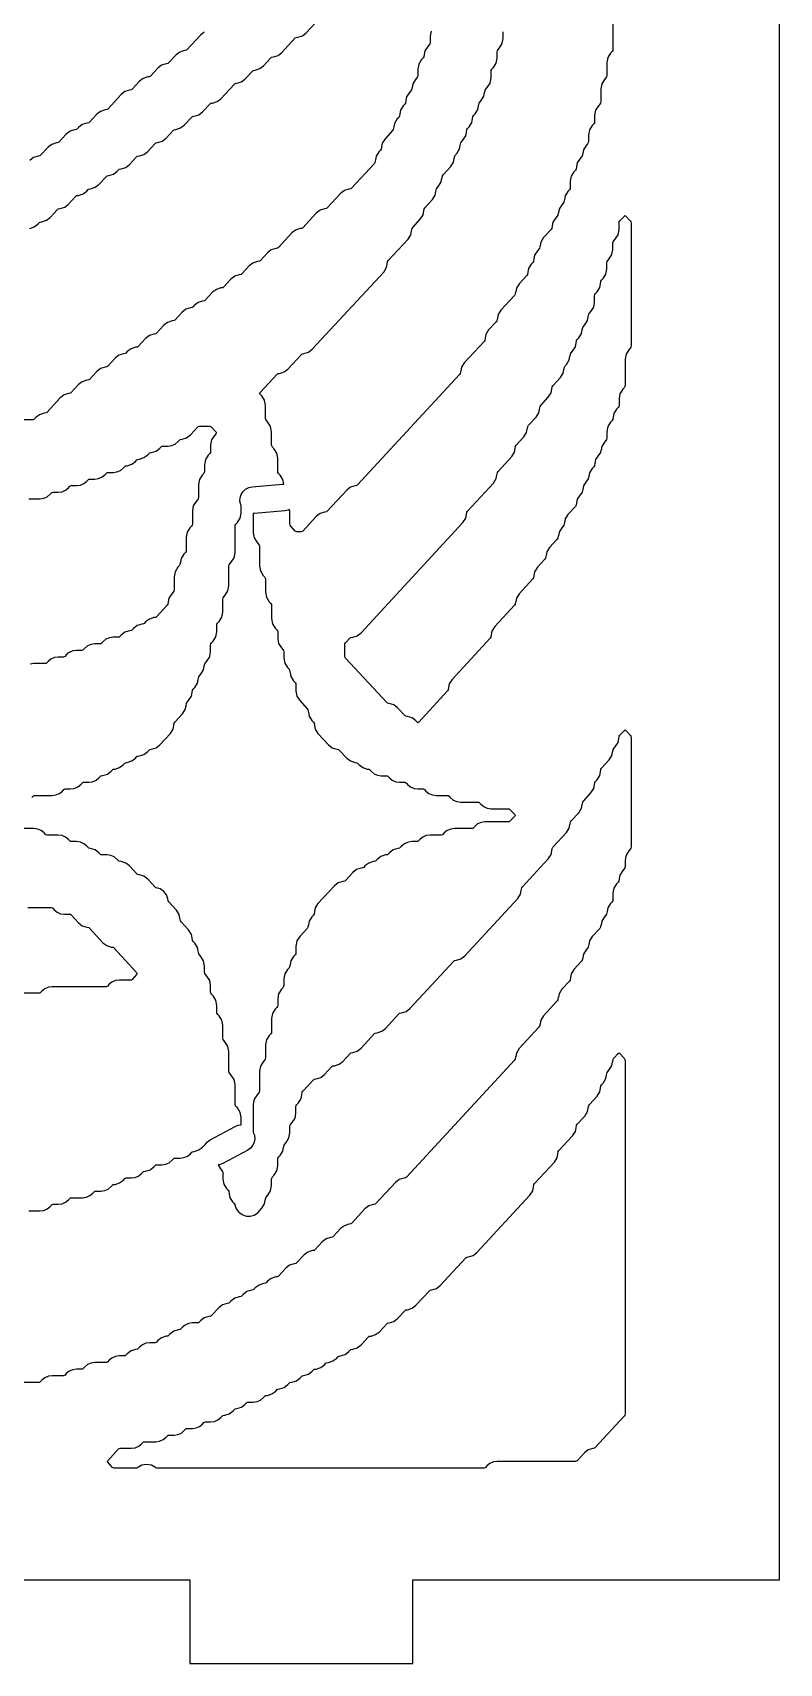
# Model space of a CAD drawing. Header units: millimetres. Extents: x 10 to 410, y 18 to 283.
# Drawn here: x 46.5 to 73.3, y 157 to 215.4 of the extents above; entities that cross this region are included whole.
import ezdxf

# ---------------------------------------------------------------- set-up
doc = ezdxf.new("R2010")
doc.units = ezdxf.units.MM
doc.layers.add('CUT', color=1, linetype='Continuous')

msp = doc.modelspace()

# ---------------------------------------------------------------- linework, layer by layer
at = {"layer": 'CUT'}
for points in [[(31.134, 280), (31.134, 283), (23.134, 283), (23.134, 280), (10, 280), (10, 160), (23.134, 160), (23.134, 157), (31.134, 157), (31.134, 160), (52.134, 160), (52.134, 157), (60.134, 157), (60.134, 160), (73.2679, 160), (73.2679, 280), (60.134, 280), (60.134, 283), (52.134, 283), (52.134, 280)], [(63.1169, 199.4565), (63.1415, 199.5868), (63.1427, 199.5866), (63.1596, 199.6761), (63.1831, 199.7137), (63.6738, 200.2445), (63.7723, 200.4017), (63.7969, 200.532), (63.798, 200.5317), (63.8149, 200.6213), (63.8384, 200.6588), (64.1107, 200.9533), (64.2092, 201.1105), (64.2338, 201.2408), (64.2349, 201.2406), (64.2518, 201.3301), (64.2753, 201.3677), (64.5476, 201.6622), (64.6461, 201.8194), (64.6707, 201.9497), (64.6718, 201.9495), (64.6887, 202.039), (64.7122, 202.0765), (64.9845, 202.3711), (65.083, 202.5282), (65.1076, 202.6585), (65.1087, 202.6583), (65.1256, 202.7478), (65.1491, 202.7854), (65.4214, 203.0799), (65.5199, 203.2371), (65.5445, 203.3674), (65.5456, 203.3672), (65.5625, 203.4567), (65.586, 203.4943), (65.6399, 203.5525), (65.7383, 203.7097), (65.7629, 203.84), (65.7641, 203.8398), (65.781, 203.9293), (65.8045, 203.9668), (65.8583, 204.0251), (65.9568, 204.1822), (65.9814, 204.3125), (65.9825, 204.3123), (65.9994, 204.4018), (66.0229, 204.4394), (66.0768, 204.4976), (66.1752, 204.6548), (66.1998, 204.7851), (66.201, 204.7849), (66.2179, 204.8744), (66.2414, 204.912), (66.2952, 204.9702), (66.3937, 205.1274), (66.4183, 205.2577), (66.4194, 205.2575), (66.4363, 205.347), (66.4598, 205.3846), (66.5137, 205.4428), (66.6121, 205.6), (66.6465, 205.7822), (66.6465, 206.0123), (66.6548, 206.0559), (66.6783, 206.0934), (66.7321, 206.1516), (66.8306, 206.3088), (66.8552, 206.4391), (66.8563, 206.4389), (66.8732, 206.5284), (66.8967, 206.566), (66.9506, 206.6242), (67.049, 206.7814), (67.0834, 206.9636), (67.0834, 207.1937), (67.0917, 207.2373), (67.1152, 207.2749), (67.169, 207.3331), (67.2675, 207.4903), (67.3019, 207.6725), (67.3019, 207.9026), (67.3101, 207.9461), (67.3336, 207.9837), (67.3875, 208.0419), (67.4859, 208.1991), (67.5203, 208.3814), (67.5203, 208.6115), (67.5286, 208.655), (67.5521, 208.6926), (67.7107, 208.8642), (67.7388, 208.8859), (67.7668, 208.8642), (67.9255, 208.6926), (67.949, 208.655), (67.9572, 208.6115), (67.9572, 204.2155), (67.949, 204.172), (67.9255, 204.1344), (67.8717, 204.0762), (67.7732, 203.919), (67.7388, 203.7368), (67.7388, 202.7978), (67.7306, 202.7543), (67.707, 202.7167), (67.6532, 202.6585), (67.5547, 202.5013), (67.5203, 202.3191), (67.5203, 202.089), (67.5121, 202.0454), (67.4886, 202.0078), (67.4348, 201.9496), (67.3363, 201.7924), (67.3117, 201.6621), (67.3106, 201.6624), (67.2937, 201.5728), (67.2701, 201.5353), (67.2163, 201.477), (67.1178, 201.3199), (67.0834, 201.1376), (67.0834, 200.9075), (67.0752, 200.864), (67.0517, 200.8264), (66.9979, 200.7682), (66.8994, 200.611), (66.8748, 200.4807), (66.8737, 200.4809), (66.8568, 200.3914), (66.8332, 200.3538), (66.7794, 200.2956), (66.6809, 200.1384), (66.6563, 200.0081), (66.6552, 200.0083), (66.6383, 199.9188), (66.6148, 199.8813), (66.561, 199.823), (66.4625, 199.6659), (66.4379, 199.5356), (66.4368, 199.5358), (66.4199, 199.4463), (66.3963, 199.4087), (66.3425, 199.3505), (66.244, 199.1933), (66.2194, 199.063), (66.2183, 199.0632), (66.2014, 198.9737), (66.1779, 198.9361), (66.1241, 198.8779), (66.0256, 198.7207), (66.001, 198.5904), (65.9999, 198.5906), (65.983, 198.5011), (65.9594, 198.4635), (65.6872, 198.169), (65.5887, 198.0119), (65.5641, 197.8816), (65.563, 197.8818), (65.5461, 197.7922), (65.5225, 197.7547), (65.4687, 197.6965), (65.3702, 197.5393), (65.3456, 197.409), (65.3445, 197.4092), (65.3276, 197.3197), (65.3041, 197.2821), (65.0318, 196.9876), (64.9333, 196.8304), (64.9087, 196.7001), (64.9076, 196.7003), (64.8907, 196.6108), (64.8672, 196.5733), (64.5949, 196.2787), (64.4964, 196.1216), (64.4718, 195.9913), (64.4707, 195.9915), (64.4538, 195.902), (64.4303, 195.8644), (63.9396, 195.3336), (63.8411, 195.1764), (63.8165, 195.0461), (63.8154, 195.0463), (63.7985, 194.9568), (63.7749, 194.9192), (63.0657, 194.1521), (62.9673, 193.995), (62.9427, 193.8647), (62.9416, 193.8649), (62.9247, 193.7754), (62.9011, 193.7378), (61.5366, 192.2619), (61.4381, 192.1047), (61.4135, 191.9744), (61.4124, 191.9746), (61.3955, 191.8851), (61.372, 191.8475), (60.3395, 190.7308), (60.3115, 190.709), (60.2834, 190.7308), (60.2415, 190.7762), (60.1057, 190.88), (59.9428, 190.932), (59.8765, 190.9412), (59.8512, 190.962), (59.5861, 191.2487), (59.4503, 191.3526), (59.2875, 191.4046), (59.2212, 191.4138), (59.1959, 191.4346), (57.7218, 193.0289), (57.6983, 193.0665), (57.6901, 193.1101), (57.6901, 193.4891), (57.6983, 193.5326), (57.7218, 193.5702), (57.8852, 193.7469), (57.9105, 193.7677), (57.9768, 193.7768), (58.1396, 193.8289), (58.2754, 193.9327), (61.9262, 197.8816), (62.0247, 198.0388), (62.0493, 198.1691), (62.0504, 198.1689), (62.0673, 198.2584), (62.0908, 198.2959), (63.0185, 199.2993)], [(50.5156, 164.9451), (50.9179, 164.9451), (51.0536, 164.9639), (51.1791, 165.0188), (51.285, 165.1057), (51.3317, 165.1562), (51.357, 165.1769), (51.3894, 165.1814), (51.5732, 165.1814), (51.7089, 165.2002), (51.8345, 165.2551), (51.9404, 165.342), (51.987, 165.3925), (52.0123, 165.4132), (52.0448, 165.4177), (52.2286, 165.4177), (52.3643, 165.4365), (52.4898, 165.4914), (52.5957, 165.5783), (52.6424, 165.6287), (52.6677, 165.6495), (52.7001, 165.654), (52.8839, 165.654), (53.0196, 165.6728), (53.1452, 165.7277), (53.2511, 165.8146), (53.2977, 165.865), (53.323, 165.8858), (53.3893, 165.895), (53.5521, 165.947), (53.6879, 166.0508), (53.7346, 166.1013), (53.7599, 166.1221), (53.8262, 166.1313), (53.989, 166.1833), (54.1248, 166.2871), (54.1715, 166.3376), (54.1968, 166.3584), (54.2293, 166.3629), (54.4131, 166.3629), (54.5488, 166.3816), (54.6743, 166.4365), (54.7802, 166.5234), (54.8269, 166.5739), (54.8522, 166.5947), (54.9185, 166.6038), (55.0813, 166.6559), (55.2171, 166.7597), (55.2638, 166.8102), (55.2891, 166.831), (55.3554, 166.8401), (55.5182, 166.8921), (55.654, 166.996), (55.7007, 167.0465), (55.726, 167.0672), (55.7923, 167.0764), (55.9551, 167.1284), (56.0909, 167.2323), (56.1376, 167.2827), (56.1629, 167.3035), (56.2292, 167.3127), (56.392, 167.3647), (56.5278, 167.4686), (56.5745, 167.519), (56.5998, 167.5398), (56.6661, 167.549), (56.8289, 167.601), (56.9647, 167.7048), (57.0114, 167.7553), (57.0367, 167.7761), (57.103, 167.7853), (57.2658, 167.8373), (57.4016, 167.9411), (57.4483, 167.9916), (57.4736, 168.0124), (57.5399, 168.0216), (57.7027, 168.0736), (57.8385, 168.1774), (57.8852, 168.2279), (57.9105, 168.2487), (57.9768, 168.2578), (58.1396, 168.3099), (58.2754, 168.4137), (58.5405, 168.7005), (58.5658, 168.7213), (58.6321, 168.7304), (58.795, 168.7824), (58.9308, 168.8863), (59.1959, 169.173), (59.2212, 169.1938), (59.2875, 169.203), (59.4503, 169.255), (59.5861, 169.3589), (59.8512, 169.6456), (59.8765, 169.6664), (59.9428, 169.6756), (60.1057, 169.7276), (60.2415, 169.8314), (60.725, 170.3545), (60.7503, 170.3753), (60.8166, 170.3844), (60.9795, 170.4364), (61.1153, 170.5403), (62.0357, 171.5359), (62.061, 171.5567), (62.1273, 171.5659), (62.2902, 171.6179), (62.426, 171.7217), (64.3292, 173.7803), (64.4276, 173.9375), (64.4522, 174.0678), (64.4534, 174.0676), (64.4703, 174.1571), (64.4938, 174.1947), (65.203, 174.9618), (65.3014, 175.1189), (65.326, 175.2493), (65.3272, 175.249), (65.3441, 175.3386), (65.3676, 175.3761), (65.8583, 175.9069), (65.9568, 176.0641), (65.9814, 176.1944), (65.9825, 176.1942), (65.9994, 176.2837), (66.0229, 176.3213), (66.2952, 176.6158), (66.3937, 176.773), (66.4183, 176.9033), (66.4194, 176.903), (66.4363, 176.9926), (66.4598, 177.0301), (66.7321, 177.3246), (66.8306, 177.4818), (66.8552, 177.6121), (66.8563, 177.6119), (66.8732, 177.7014), (66.8967, 177.739), (66.9506, 177.7972), (67.049, 177.9544), (67.0736, 178.0847), (67.0748, 178.0845), (67.0917, 178.174), (67.1152, 178.2116), (67.169, 178.2698), (67.2675, 178.427), (67.2921, 178.5573), (67.2932, 178.5571), (67.3101, 178.6466), (67.3336, 178.6841), (67.4923, 178.8557), (67.5203, 178.8775), (67.5484, 178.8557), (67.707, 178.6841), (67.7306, 178.6466), (67.7388, 178.603), (67.7388, 165.9371), (67.7306, 165.8935), (67.707, 165.856), (66.6699, 164.7341), (66.6446, 164.7133), (66.5783, 164.7042), (66.4155, 164.6522), (66.2797, 164.5483), (66.0146, 164.2616), (65.9892, 164.2408), (65.9568, 164.2363), (63.1516, 164.2363), (63.0159, 164.2175), (62.8903, 164.1626), (62.7844, 164.0757), (62.7378, 164.0253), (62.7125, 164.0045), (62.68, 164), (50.9525, 164), (50.9201, 164.0045), (50.9076, 164.0147), (50.7589, 164.099), (50.5904, 164.1282), (50.422, 164.099), (50.2733, 164.0147), (50.2608, 164.0045), (50.2284, 164), (49.4234, 164), (49.3909, 164.0045), (49.3656, 164.0253), (49.1959, 164.2088), (49.1772, 164.2363), (49.1959, 164.2637), (49.5841, 164.6836), (49.6094, 164.7044), (49.6418, 164.7089), (50.0441, 164.7089), (50.1798, 164.7276), (50.3053, 164.7825), (50.4112, 164.8694), (50.4579, 164.9199), (50.4832, 164.9407)]]:
    msp.add_lwpolyline(points, close=True, dxfattribs=at)
for points in [[(67.3019, 216.0237), (67.3019, 214.8485), (67.2937, 214.8049), (67.2701, 214.7673), (67.2163, 214.7091), (67.1178, 214.5519), (67.0834, 214.3697), (67.0834, 213.9033), (67.0752, 213.8598), (67.0517, 213.8222), (66.9979, 213.764), (66.8994, 213.6068), (66.865, 213.4245), (66.865, 212.9582), (66.8568, 212.9146), (66.8332, 212.877), (66.7794, 212.8188), (66.6809, 212.6616), (66.6465, 212.4794), (66.6465, 212.2493), (66.6383, 212.2057), (66.6148, 212.1682), (66.561, 212.11), (66.4625, 211.9528), (66.4281, 211.7705), (66.4281, 211.5404), (66.4199, 211.4969), (66.3963, 211.4593), (66.3425, 211.4011), (66.244, 211.2439), (66.2194, 211.1136), (66.2183, 211.1138), (66.2014, 211.0243), (66.1779, 210.9868), (66.1241, 210.9285), (66.0256, 210.7713), (66.001, 210.641), (65.9999, 210.6413), (65.983, 210.5517), (65.9594, 210.5142), (65.9056, 210.4559), (65.8071, 210.2988), (65.7727, 210.1165), (65.7727, 209.8864), (65.7645, 209.8429), (65.741, 209.8053), (65.6872, 209.7471), (65.5887, 209.5899), (65.5641, 209.4596), (65.563, 209.4598), (65.5461, 209.3703), (65.5225, 209.3327), (65.4687, 209.2745), (65.3702, 209.1173), (65.3456, 208.987), (65.3445, 208.9872), (65.3276, 208.8977), (65.3041, 208.8602), (65.2503, 208.8019), (65.1518, 208.6448), (65.1272, 208.5145), (65.1261, 208.5147), (65.1092, 208.4252), (65.0856, 208.3876), (64.8134, 208.0931), (64.7149, 207.9359), (64.6903, 207.8056), (64.6892, 207.8058), (64.6723, 207.7163), (64.6487, 207.6787), (64.5949, 207.6205), (64.4964, 207.4633), (64.4718, 207.333), (64.4707, 207.3332), (64.4538, 207.2437), (64.4303, 207.2062), (64.3765, 207.1479), (64.278, 206.9908), (64.2534, 206.8605), (64.2523, 206.8607), (64.2354, 206.7712), (64.2118, 206.7336), (63.9396, 206.4391), (63.8411, 206.2819), (63.8165, 206.1516), (63.8154, 206.1518), (63.7985, 206.0623), (63.7749, 206.0247), (63.2842, 205.4939), (63.1857, 205.3367), (63.1611, 205.2064), (63.16, 205.2067), (63.1431, 205.1171), (63.1196, 205.0796), (62.8473, 204.7851), (62.7488, 204.6279), (62.7242, 204.4976), (62.7231, 204.4978), (62.7062, 204.4083), (62.6827, 204.3707), (61.9735, 203.6036), (61.875, 203.4465), (61.8504, 203.3161), (61.8493, 203.3164), (61.8324, 203.2268), (61.8089, 203.1893), (58.1503, 199.232), (58.125, 199.2112), (58.0587, 199.2021), (57.8959, 199.1501), (57.7601, 199.0462), (57.0581, 198.2869), (57.0328, 198.2661), (56.9665, 198.2569), (56.8037, 198.2049), (56.6679, 198.1011), (56.1843, 197.578), (56.159, 197.5572), (56.1265, 197.5527), (55.9769, 197.5527), (55.9444, 197.5572), (55.9191, 197.578), (55.7558, 197.7547), (55.7322, 197.7922), (55.724, 197.8358), (55.724, 198.3022), (55.7144, 198.3532), (55.669, 198.3297), (55.5466, 198.3028), (54.4543, 198.2092), (54.4133, 198.211), (54.4133, 197.5122), (54.4477, 197.3299), (54.5462, 197.1727), (54.6, 197.1145), (54.6236, 197.077), (54.6318, 197.0334), (54.6318, 196.3307), (54.6662, 196.1485), (54.7646, 195.9913), (54.8185, 195.9331), (54.842, 195.8955), (54.8502, 195.852), (54.8502, 195.3856), (54.8846, 195.2033), (54.9831, 195.0462), (55.0369, 194.9879), (55.0605, 194.9504), (55.0687, 194.9068), (55.0687, 194.4404), (55.1031, 194.2582), (55.2015, 194.101), (55.2554, 194.0428), (55.2789, 194.0052), (55.2871, 193.9617), (55.2871, 193.7316), (55.3215, 193.5493), (55.42, 193.3922), (55.4738, 193.3339), (55.4974, 193.2964), (55.5056, 193.2528), (55.5056, 193.0227), (55.54, 192.8405), (55.6384, 192.6833), (55.6923, 192.6251), (55.7158, 192.5875), (55.7327, 192.498), (55.7338, 192.4982), (55.7584, 192.3679), (55.8569, 192.2107), (55.9107, 192.1525), (55.9343, 192.1149), (55.9425, 192.0714), (55.9425, 191.8413), (55.9769, 191.659), (56.0753, 191.5019), (56.3476, 191.2073), (56.3712, 191.1698), (56.3881, 191.0803), (56.3892, 191.0805), (56.4138, 190.9502), (56.5122, 190.793), (56.5661, 190.7348), (56.5896, 190.6972), (56.6065, 190.6077), (56.6076, 190.6079), (56.6322, 190.4776), (56.7307, 190.3204), (57.1048, 189.9158), (57.2406, 189.812), (57.4034, 189.76), (57.4697, 189.7508), (57.495, 189.73), (57.7601, 189.4432), (57.8959, 189.3394), (58.0587, 189.2874), (58.125, 189.2782), (58.1503, 189.2574), (58.197, 189.207), (58.3328, 189.1031), (58.4956, 189.0511), (58.5619, 189.0419), (58.5872, 189.0211), (58.6339, 188.9707), (58.7398, 188.8838), (58.8653, 188.8289), (59.001, 188.8101), (59.1848, 188.8101), (59.2173, 188.8056), (59.2426, 188.7849), (59.2892, 188.7344), (59.3951, 188.6475), (59.5207, 188.5926), (59.6564, 188.5738), (59.8402, 188.5738), (59.8726, 188.5694), (59.8979, 188.5486), (59.9446, 188.4981), (60.0505, 188.4112), (60.176, 188.3563), (60.3117, 188.3376), (60.4955, 188.3376), (60.528, 188.3331), (60.5533, 188.3123), (60.5999, 188.2618), (60.7058, 188.1749), (60.8314, 188.12), (60.9671, 188.1013), (61.3693, 188.1013), (61.4018, 188.0968), (61.4271, 188.076), (61.4737, 188.0256), (61.5796, 187.9386), (61.7052, 187.8837), (61.8409, 187.865), (62.4616, 187.865), (62.494, 187.8605), (62.5193, 187.8397), (62.566, 187.7893), (62.6719, 187.7024), (62.7974, 187.6475), (62.9331, 187.6287), (63.5538, 187.6287), (63.5863, 187.6242), (63.6116, 187.6034), (63.7813, 187.4199), (63.8, 187.3924), (63.7813, 187.365), (63.6116, 187.1814), (63.5863, 187.1606), (63.5538, 187.1561), (62.7147, 187.1561), (62.579, 187.1373), (62.4534, 187.0824), (62.3475, 186.9955), (62.3009, 186.9451), (62.2756, 186.9243), (62.2431, 186.9198), (61.6224, 186.9198), (61.4867, 186.9011), (61.3612, 186.8462), (61.2553, 186.7593), (61.2086, 186.7088), (61.1833, 186.688), (61.1509, 186.6835), (60.7486, 186.6835), (60.6129, 186.6648), (60.4874, 186.6099), (60.3815, 186.523), (60.3348, 186.4725), (60.3095, 186.4517), (60.2771, 186.4473), (60.0933, 186.4473), (59.9576, 186.4285), (59.832, 186.3736), (59.7261, 186.2867), (59.6795, 186.2362), (59.6542, 186.2155), (59.5879, 186.2063), (59.4251, 186.1543), (59.2893, 186.0504), (59.2426, 186), (59.2173, 185.9792), (59.151, 185.97), (58.9882, 185.918), (58.8524, 185.8141), (58.8057, 185.7637), (58.7804, 185.7429), (58.7141, 185.7337), (58.5513, 185.6817), (58.4155, 185.5779), (58.3688, 185.5274), (58.3435, 185.5066), (58.2772, 185.4974), (58.1144, 185.4454), (57.9786, 185.3416), (57.7134, 185.0548), (57.6881, 185.034), (57.6218, 185.0249), (57.459, 184.9728), (57.3232, 184.869), (56.7307, 184.2281), (56.6322, 184.0709), (56.6076, 183.9406), (56.6065, 183.9408), (56.5896, 183.8513), (56.5661, 183.8138), (56.5122, 183.7555), (56.4138, 183.5983), (56.3892, 183.468), (56.3881, 183.4683), (56.3712, 183.3787), (56.3476, 183.3412), (56.0753, 183.0467), (55.9769, 182.8895), (55.9425, 182.7072), (55.9425, 182.4772), (55.9343, 182.4336), (55.9107, 182.396), (55.8569, 182.3378), (55.7584, 182.1806), (55.7338, 182.0503), (55.7327, 182.0505), (55.7158, 181.961), (55.6923, 181.9235), (55.6384, 181.8652), (55.54, 181.7081), (55.5056, 181.5258), (55.5056, 181.2957), (55.4974, 181.2522), (55.4738, 181.2146), (55.42, 181.1564), (55.3215, 180.9992), (55.2871, 180.8169), (55.2871, 180.5869), (55.2789, 180.5433), (55.2554, 180.5057), (55.2015, 180.4475), (55.1031, 180.2903), (55.0687, 180.1081), (55.0687, 179.6417), (55.0605, 179.5982), (55.0369, 179.5606), (54.9831, 179.5024), (54.8846, 179.3452), (54.8502, 179.1629), (54.8502, 178.6966), (54.842, 178.653), (54.8185, 178.6154), (54.7646, 178.5572), (54.6662, 178.4), (54.6318, 178.2178), (54.6318, 177.5151), (54.6236, 177.4716), (54.6, 177.434), (54.5462, 177.3758), (54.4477, 177.2186), (54.4133, 177.0364), (54.4133, 176.0292), (54.4518, 175.9279), (54.4644, 175.8032), (54.4443, 175.6795), (54.3929, 175.5653), (54.3137, 175.4682), (54.212, 175.3949), (53.3218, 174.9159), (53.2047, 174.8714), (53.1477, 174.8657), (53.2355, 174.7255), (53.2893, 174.6673), (53.3128, 174.6297), (53.3211, 174.5861), (53.3211, 174.3561), (53.3555, 174.1738), (53.4539, 174.0166), (53.5078, 173.9584), (53.5313, 173.9208), (53.5482, 173.8313), (53.5493, 173.8315), (53.5739, 173.7012), (53.6724, 173.5441), (53.7262, 173.4858), (53.7498, 173.4483), (53.7532, 173.4298), (53.8024, 173.289), (53.891, 173.169), (54.011, 173.0805), (54.1518, 173.0312), (54.3009, 173.0257), (54.4449, 173.0645), (54.5711, 173.1439), (54.6389, 173.2229), (54.7174, 173.3078), (54.8158, 173.4649), (54.8404, 173.5952), (54.8415, 173.595), (54.8584, 173.6845), (54.882, 173.7221), (54.9358, 173.7803), (55.0343, 173.9375), (55.0687, 174.1198), (55.0687, 174.3499), (55.0769, 174.3934), (55.1004, 174.431), (55.1543, 174.4892), (55.2527, 174.6464), (55.2871, 174.8286), (55.2871, 175.0587), (55.2953, 175.1023), (55.3189, 175.1398), (55.3727, 175.1981), (55.4712, 175.3552), (55.4958, 175.4855), (55.4969, 175.4853), (55.5138, 175.5748), (55.5373, 175.6124), (55.5912, 175.6706), (55.6896, 175.8278), (55.724, 176.0101), (55.724, 176.2401), (55.7322, 176.2837), (55.7558, 176.3213), (55.8096, 176.3795), (55.9081, 176.5367), (55.9425, 176.7189), (55.9425, 176.949), (55.9507, 176.9926), (55.9742, 177.0301), (56.0281, 177.0884), (56.1265, 177.2455), (56.1511, 177.3758), (56.1523, 177.3756), (56.1691, 177.4651), (56.1927, 177.5027), (56.5745, 177.9157), (56.5998, 177.9364), (56.6661, 177.9456), (56.8289, 177.9976), (56.9647, 178.1015), (57.2298, 178.3882), (57.2551, 178.409), (57.3214, 178.4182), (57.4842, 178.4702), (57.62, 178.574), (57.8852, 178.8608), (57.9105, 178.8816), (57.9768, 178.8908), (58.1396, 178.9428), (58.2754, 179.0466), (58.759, 179.5697), (58.7843, 179.5904), (58.8506, 179.5996), (59.0134, 179.6516), (59.1492, 179.7555), (59.6328, 180.2785), (59.6581, 180.2993), (59.7244, 180.3085), (59.8872, 180.3605), (60.023, 180.4643), (61.5988, 182.1688), (61.6241, 182.1896), (61.6904, 182.1988), (61.8533, 182.2508), (61.9891, 182.3546), (63.8923, 184.4133), (63.9907, 184.5704), (64.0153, 184.7007), (64.0165, 184.7005), (64.0334, 184.79), (64.0569, 184.8276), (64.9845, 185.831), (65.083, 185.9881), (65.1076, 186.1184), (65.1087, 186.1182), (65.1256, 186.2078), (65.1491, 186.2453), (65.6399, 186.7761), (65.7383, 186.9333), (65.7629, 187.0636), (65.7641, 187.0634), (65.781, 187.1529), (65.8045, 187.1905), (66.0768, 187.485), (66.1752, 187.6422), (66.1998, 187.7725), (66.201, 187.7722), (66.2179, 187.8618), (66.2414, 187.8993), (66.5137, 188.1938), (66.6121, 188.351), (66.6367, 188.4813), (66.6379, 188.4811), (66.6548, 188.5706), (66.6783, 188.6082), (66.7321, 188.6664), (66.8306, 188.8236), (66.8552, 188.9539), (66.8563, 188.9537), (66.8732, 189.0432), (66.8967, 189.0808), (67.169, 189.3753), (67.2675, 189.5325), (67.2921, 189.6628), (67.2932, 189.6625), (67.3101, 189.7521), (67.3336, 189.7896), (67.3875, 189.8479), (67.4859, 190.005), (67.5105, 190.1353), (67.5117, 190.1351), (67.5286, 190.2246), (67.5521, 190.2622), (67.7107, 190.4338), (67.7388, 190.4555), (67.7668, 190.4338), (67.9255, 190.2622), (67.949, 190.2246), (67.9572, 190.1811), (67.9572, 186.2577), (67.949, 186.2142), (67.9255, 186.1766), (67.8717, 186.1184), (67.7732, 185.9612), (67.7388, 185.779), (67.7388, 185.5489), (67.7306, 185.5053), (67.707, 185.4678), (67.6532, 185.4095), (67.5547, 185.2524), (67.5302, 185.1221), (67.529, 185.1223), (67.5121, 185.0328), (67.4886, 184.9952), (67.4348, 184.937), (67.3363, 184.7798), (67.3019, 184.5975), (67.3019, 184.3674), (67.2937, 184.3239), (67.2701, 184.2863), (67.2163, 184.2281), (67.1178, 184.0709), (67.0933, 183.9406), (67.0921, 183.9408), (67.0752, 183.8513), (67.0517, 183.8138), (66.9979, 183.7555), (66.8994, 183.5983), (66.8748, 183.468), (66.8737, 183.4683), (66.8568, 183.3787), (66.8332, 183.3412), (66.561, 183.0467), (66.4625, 182.8895), (66.4379, 182.7592), (66.4368, 182.7594), (66.4199, 182.6699), (66.3963, 182.6323), (66.3425, 182.5741), (66.244, 182.4169), (66.2194, 182.2866), (66.2183, 182.2868), (66.2014, 182.1973), (66.1779, 182.1597), (65.9056, 181.8652), (65.8071, 181.7081), (65.7825, 181.5778), (65.7814, 181.578), (65.7645, 181.4884), (65.741, 181.4509), (65.4687, 181.1564), (65.3702, 180.9992), (65.3456, 180.8689), (65.3445, 180.8691), (65.3276, 180.7796), (65.3041, 180.742), (64.8134, 180.2112), (64.7149, 180.054), (64.6903, 179.9237), (64.6892, 179.924), (64.6723, 179.8344), (64.6487, 179.7969), (63.9396, 179.0298), (63.8411, 178.8726), (63.8165, 178.7423), (63.8154, 178.7425), (63.7985, 178.653), (63.7749, 178.6154), (59.8979, 174.4219), (59.8726, 174.4011), (59.8064, 174.3919), (59.6435, 174.3399), (59.5077, 174.2361), (58.8057, 173.4767), (58.7804, 173.456), (58.7141, 173.4468), (58.5513, 173.3948), (58.4155, 173.2909), (57.9319, 172.7679), (57.9066, 172.7471), (57.8403, 172.7379), (57.6775, 172.6859), (57.5417, 172.5821), (57.2765, 172.2953), (57.2512, 172.2745), (57.1849, 172.2654), (57.0221, 172.2133), (56.8863, 172.1095), (56.6212, 171.8227), (56.5959, 171.802), (56.5296, 171.7928), (56.3668, 171.7408), (56.231, 171.6369), (55.9658, 171.3502), (55.9405, 171.3294), (55.8742, 171.3202), (55.7114, 171.2682), (55.5756, 171.1644), (55.3105, 170.8776), (55.2852, 170.8568), (55.2189, 170.8476), (55.0561, 170.7956), (54.9203, 170.6918), (54.8736, 170.6413), (54.8483, 170.6205), (54.782, 170.6114), (54.6192, 170.5593), (54.4834, 170.4555), (54.4367, 170.405), (54.4114, 170.3842), (54.3451, 170.3751), (54.1823, 170.323), (54.0465, 170.2192), (53.9998, 170.1687), (53.9745, 170.1479), (53.9082, 170.1388), (53.7453, 170.0868), (53.6096, 169.9829), (53.5629, 169.9324), (53.5376, 169.9117), (53.4713, 169.9025), (53.3084, 169.8505), (53.1727, 169.7466), (52.9075, 169.4599), (52.8822, 169.4391), (52.8159, 169.4299), (52.6531, 169.3779), (52.5173, 169.2741), (52.4706, 169.2236), (52.4453, 169.2028), (52.4129, 169.1983), (52.2291, 169.1983), (52.0933, 169.1795), (51.9678, 169.1246), (51.8619, 169.0377), (51.8153, 168.9873), (51.79, 168.9665), (51.7237, 168.9573), (51.5608, 168.9053), (51.425, 168.8015), (51.3784, 168.751), (51.3531, 168.7302), (51.2868, 168.7211), (51.1239, 168.669), (50.9881, 168.5652), (50.9415, 168.5147), (50.9162, 168.4939), (50.8837, 168.4895), (50.6999, 168.4895), (50.5642, 168.4707), (50.4387, 168.4158), (50.3328, 168.3289), (50.2861, 168.2784), (50.2608, 168.2577), (50.1945, 168.2485), (50.0317, 168.1965), (49.8959, 168.0926), (49.8492, 168.0421), (49.8239, 168.0214), (49.7915, 168.0169), (49.6076, 168.0169), (49.4719, 167.9981), (49.3464, 167.9432), (49.2405, 167.8563), (49.1939, 167.8059), (49.1686, 167.7851), (49.1361, 167.7806), (48.7338, 167.7806), (48.5981, 167.7618), (48.4726, 167.7069), (48.3667, 167.62), (48.3201, 167.5696), (48.2947, 167.5488), (48.2623, 167.5443), (48.0785, 167.5443), (47.9428, 167.5255), (47.8173, 167.4706), (47.7114, 167.3837), (47.6647, 167.3333), (47.6394, 167.3125), (47.6069, 167.308), (47.2047, 167.308), (47.069, 167.2892), (46.9435, 167.2343), (46.8376, 167.1474), (46.7909, 167.097), (46.7656, 167.0762), (46.7331, 167.0717), (46.1124, 167.0717)], [(46.3989, 208.4266), (46.5617, 208.4786), (46.6975, 208.5825), (46.7442, 208.633), (46.7695, 208.6537), (46.8358, 208.6629), (46.9986, 208.7149), (47.1344, 208.8188), (47.3995, 209.1055), (47.4249, 209.1263), (47.4911, 209.1355), (47.654, 209.1875), (47.7898, 209.2913), (48.0549, 209.5781), (48.0802, 209.5989), (48.1465, 209.6081), (48.3093, 209.6601), (48.4451, 209.7639), (48.4918, 209.8144), (48.5171, 209.8352), (48.5834, 209.8443), (48.7462, 209.8964), (48.882, 210.0002), (49.1472, 210.287), (49.1725, 210.3077), (49.2387, 210.3169), (49.4016, 210.3689), (49.5374, 210.4728), (49.5841, 210.5233), (49.6094, 210.544), (49.6756, 210.5532), (49.8385, 210.6052), (49.9743, 210.7091), (50.2394, 210.9958), (50.2647, 211.0166), (50.331, 211.0258), (50.4938, 211.0778), (50.6296, 211.1816), (50.8948, 211.4684), (50.9201, 211.4892), (50.9863, 211.4983), (51.1492, 211.5504), (51.285, 211.6542), (51.5501, 211.941), (51.5754, 211.9618), (51.6417, 211.9709), (51.8045, 212.0229), (51.9403, 212.1268), (52.2055, 212.4136), (52.2308, 212.4343), (52.2971, 212.4435), (52.4599, 212.4955), (52.5957, 212.5994), (52.8608, 212.8861), (52.8861, 212.9069), (52.9524, 212.9161), (53.1152, 212.9681), (53.251, 213.0719), (53.7346, 213.595), (53.7599, 213.6158), (53.8262, 213.6249), (53.989, 213.677), (54.1248, 213.7808), (54.39, 214.0676), (54.4153, 214.0883), (54.4816, 214.0975), (54.6444, 214.1495), (54.7802, 214.2534), (55.0453, 214.5401), (55.0706, 214.5609), (55.1369, 214.5701), (55.2997, 214.6221), (55.4355, 214.7259), (55.9191, 215.249), (55.9444, 215.2698), (56.0107, 215.2789), (56.1735, 215.331), (56.3093, 215.4348), (56.7929, 215.9579)], [(60.7828, 215.4971), (60.7484, 215.3148), (60.7484, 215.0847), (60.7402, 215.0412), (60.7166, 215.0036), (60.6628, 214.9454), (60.5643, 214.7882), (60.5397, 214.6579), (60.5386, 214.6581), (60.5217, 214.5686), (60.4982, 214.5311), (60.4443, 214.4728), (60.3459, 214.3156), (60.3115, 214.1334), (60.3115, 213.9033), (60.3033, 213.8598), (60.2797, 213.8222), (60.2259, 213.764), (60.1274, 213.6068), (60.1028, 213.4765), (60.1017, 213.4767), (60.0848, 213.3872), (60.0613, 213.3496), (60.0074, 213.2914), (59.909, 213.1342), (59.8844, 213.0039), (59.8833, 213.0041), (59.8664, 212.9146), (59.8428, 212.877), (59.789, 212.8188), (59.6905, 212.6616), (59.6659, 212.5313), (59.6648, 212.5316), (59.6479, 212.442), (59.6244, 212.4045), (59.5705, 212.3462), (59.4721, 212.1891), (59.4475, 212.0588), (59.4464, 212.059), (59.4295, 211.9695), (59.4059, 211.9319), (59.1336, 211.6374), (59.0352, 211.4802), (59.0106, 211.3499), (59.0095, 211.3501), (58.9926, 211.2606), (58.969, 211.223), (58.9152, 211.1648), (58.8167, 211.0076), (58.7921, 210.8773), (58.791, 210.8775), (58.7741, 210.788), (58.7506, 210.7505), (57.9319, 209.8649), (57.9066, 209.8442), (57.8403, 209.835), (57.6775, 209.783), (57.5417, 209.6791), (57.0581, 209.1561), (57.0328, 209.1353), (56.9665, 209.1261), (56.8037, 209.0741), (56.6679, 208.9703), (56.1843, 208.4472), (56.159, 208.4264), (56.0927, 208.4173), (55.9299, 208.3652), (55.7941, 208.2614), (55.3105, 207.7383), (55.2852, 207.7176), (55.2189, 207.7084), (55.0561, 207.6564), (54.9203, 207.5525), (54.6551, 207.2658), (54.6298, 207.245), (54.5635, 207.2358), (54.4007, 207.1838), (54.2649, 207.08), (53.9998, 206.7932), (53.9745, 206.7724), (53.9082, 206.7633), (53.7453, 206.7112), (53.6096, 206.6074), (53.3444, 206.3206), (53.3191, 206.2998), (53.2528, 206.2907), (53.09, 206.2387), (52.9542, 206.1348), (52.6891, 205.8481), (52.6638, 205.8273), (52.5975, 205.8181), (52.4346, 205.7661), (52.2988, 205.6622), (52.2522, 205.6118), (52.2269, 205.591), (52.1606, 205.5818), (51.9977, 205.5298), (51.8619, 205.426), (51.5968, 205.1392), (51.5715, 205.1184), (51.5052, 205.1092), (51.3424, 205.0572), (51.2066, 204.9534), (50.9415, 204.6666), (50.9162, 204.6458), (50.8499, 204.6367), (50.687, 204.5846), (50.5512, 204.4808), (50.2861, 204.194), (50.2608, 204.1733), (50.1945, 204.1641), (50.0317, 204.1121), (49.8959, 204.0082), (49.8492, 203.9578), (49.8239, 203.937), (49.7576, 203.9278), (49.5948, 203.8758), (49.459, 203.772), (49.1939, 203.4852), (49.1686, 203.4644), (49.1023, 203.4552), (48.9394, 203.4032), (48.8036, 203.2994), (48.5385, 203.0126), (48.5132, 202.9918), (48.4469, 202.9827), (48.2841, 202.9306), (48.1483, 202.8268), (47.8832, 202.54), (47.8578, 202.5193), (47.7916, 202.5101), (47.6287, 202.4581), (47.4929, 202.3542), (47.0094, 201.8312), (46.984, 201.8104), (46.9178, 201.8012), (46.7549, 201.7492), (46.6191, 201.6454), (46.5725, 201.5949), (46.5471, 201.5741), (46.5147, 201.5696), (46.1124, 201.5696)], [(52.6531, 215.4538), (52.5173, 215.35), (52.0337, 214.827), (52.0084, 214.8062), (51.9421, 214.797), (51.7793, 214.745), (51.6435, 214.6411), (51.3784, 214.3544), (51.3531, 214.3336), (51.2868, 214.3244), (51.1239, 214.2724), (50.9881, 214.1686), (50.723, 213.8818), (50.6977, 213.861), (50.6314, 213.8519), (50.4686, 213.7998), (50.3328, 213.696), (50.0677, 213.4092), (50.0424, 213.3885), (49.9761, 213.3793), (49.8132, 213.3273), (49.6774, 213.2234), (49.1939, 212.7004), (49.1686, 212.6796), (49.1023, 212.6704), (48.9394, 212.6184), (48.8036, 212.5146), (48.5385, 212.2278), (48.5132, 212.207), (48.4469, 212.1979), (48.2841, 212.1458), (48.1483, 212.042), (48.1016, 211.9915), (48.0763, 211.9707), (48.01, 211.9616), (47.8472, 211.9095), (47.7114, 211.8057), (47.4463, 211.5189), (47.4209, 211.4982), (47.3547, 211.489), (47.1918, 211.437), (47.056, 211.3331), (46.7909, 211.0464), (46.7656, 211.0256), (46.6993, 211.0164), (46.5365, 210.9644), (46.4007, 210.8606)], [(46.4791, 188.0256), (46.5257, 188.076), (46.5511, 188.0968), (46.5835, 188.1013), (47.2042, 188.1013), (47.3399, 188.12), (47.4655, 188.1749), (47.5714, 188.2618), (47.618, 188.3123), (47.6433, 188.3331), (47.6758, 188.3376), (47.8596, 188.3376), (47.9953, 188.3563), (48.1208, 188.4112), (48.2267, 188.4981), (48.2734, 188.5486), (48.2987, 188.5694), (48.3311, 188.5738), (48.5149, 188.5738), (48.6506, 188.5926), (48.7762, 188.6475), (48.8821, 188.7344), (48.9287, 188.7849), (48.954, 188.8056), (49.0203, 188.8148), (49.1831, 188.8668), (49.3189, 188.9707), (49.3656, 189.0211), (49.3909, 189.0419), (49.4572, 189.0511), (49.62, 189.1031), (49.7558, 189.207), (49.8025, 189.2574), (49.8278, 189.2782), (49.8941, 189.2874), (50.0569, 189.3394), (50.1927, 189.4432), (50.2394, 189.4937), (50.2647, 189.5145), (50.331, 189.5237), (50.4938, 189.5757), (50.6296, 189.6795), (50.6763, 189.73), (50.7016, 189.7508), (50.7679, 189.76), (50.9307, 189.812), (51.0665, 189.9158), (51.4406, 190.3204), (51.5391, 190.4776), (51.5637, 190.6079), (51.5648, 190.6077), (51.5817, 190.6972), (51.6052, 190.7348), (51.8775, 191.0293), (51.976, 191.1865), (52.0006, 191.3168), (52.0017, 191.3165), (52.0186, 191.4061), (52.0421, 191.4436), (52.096, 191.5019), (52.1944, 191.659), (52.219, 191.7893), (52.2201, 191.7891), (52.237, 191.8786), (52.2606, 191.9162), (52.3144, 191.9744), (52.4129, 192.1316), (52.4375, 192.2619), (52.4386, 192.2617), (52.4555, 192.3512), (52.479, 192.3888), (52.5329, 192.447), (52.6313, 192.6042), (52.6559, 192.7345), (52.657, 192.7343), (52.6739, 192.8238), (52.6975, 192.8613), (52.7513, 192.9196), (52.8498, 193.0768), (52.8842, 193.259), (52.8842, 193.4891), (52.8924, 193.5326), (52.9159, 193.5702), (52.9698, 193.6284), (53.0682, 193.7856), (53.1026, 193.9679), (53.1026, 194.198), (53.1108, 194.2415), (53.1344, 194.2791), (53.1882, 194.3373), (53.2867, 194.4945), (53.3211, 194.6767), (53.3211, 195.1431), (53.3293, 195.1867), (53.3528, 195.2242), (53.4067, 195.2825), (53.5051, 195.4396), (53.5395, 195.6219), (53.5395, 196.3245), (53.5477, 196.3681), (53.5713, 196.4057), (53.6251, 196.4639), (53.7236, 196.6211), (53.758, 196.8033), (53.758, 197.7423), (53.7662, 197.7858), (53.7897, 197.8234), (53.8436, 197.8816), (53.942, 198.0388), (53.9764, 198.221), (53.9764, 198.4962), (53.962, 198.524), (53.9351, 198.6464), (53.9407, 198.7716), (53.9786, 198.891), (54.0461, 198.9966), (54.1387, 199.0811), (54.2499, 199.1387), (54.3723, 199.1656), (55.4646, 199.2592), (55.5037, 199.2575), (55.4712, 199.4296), (55.3727, 199.5867), (55.3189, 199.645), (55.2953, 199.6825), (55.2871, 199.7261), (55.2871, 200.1925), (55.2527, 200.3747), (55.1543, 200.5319), (55.1004, 200.5901), (55.0769, 200.6277), (55.0687, 200.6712), (55.0687, 201.1376), (55.0343, 201.3199), (54.9358, 201.477), (54.882, 201.5353), (54.8584, 201.5728), (54.8502, 201.6164), (54.8502, 202.0828), (54.8158, 202.265), (54.7174, 202.4222), (54.6571, 202.4873), (54.6385, 202.5148), (54.6571, 202.5422), (55.2638, 203.1984), (55.2891, 203.2191), (55.3554, 203.2283), (55.5182, 203.2803), (55.654, 203.3842), (56.1376, 203.9072), (56.1629, 203.928), (56.2292, 203.9372), (56.392, 203.9892), (56.5278, 204.093), (59.0864, 206.8605), (59.1848, 207.0177), (59.2094, 207.148), (59.2106, 207.1478), (59.2275, 207.2373), (59.251, 207.2749), (59.9602, 208.0419), (60.0586, 208.1991), (60.0832, 208.3294), (60.0844, 208.3292), (60.1013, 208.4187), (60.1248, 208.4563), (60.3971, 208.7508), (60.4955, 208.908), (60.5201, 209.0383), (60.5213, 209.0381), (60.5382, 209.1276), (60.5617, 209.1651), (60.834, 209.4597), (60.9324, 209.6168), (60.957, 209.7471), (60.9582, 209.7469), (60.9751, 209.8364), (60.9986, 209.874), (61.0524, 209.9322), (61.1509, 210.0894), (61.1755, 210.2197), (61.1766, 210.2195), (61.1935, 210.309), (61.217, 210.3466), (61.4893, 210.6411), (61.5878, 210.7983), (61.6124, 210.9286), (61.6135, 210.9284), (61.6304, 211.0179), (61.6539, 211.0554), (61.7078, 211.1137), (61.8062, 211.2708), (61.8308, 211.4011), (61.832, 211.4009), (61.8489, 211.4905), (61.8724, 211.528), (61.9262, 211.5862), (62.0247, 211.7434), (62.0493, 211.8737), (62.0504, 211.8735), (62.0673, 211.963), (62.0908, 212.0006), (62.1447, 212.0588), (62.2431, 212.216), (62.2677, 212.3463), (62.2689, 212.3461), (62.2858, 212.4356), (62.3093, 212.4732), (62.3631, 212.5314), (62.4616, 212.6886), (62.4862, 212.8189), (62.4873, 212.8187), (62.5042, 212.9082), (62.5277, 212.9457), (62.5816, 213.004), (62.68, 213.1611), (62.7046, 213.2914), (62.7058, 213.2912), (62.7227, 213.3807), (62.7462, 213.4183), (62.8, 213.4765), (62.8985, 213.6337), (62.9329, 213.816), (62.9329, 214.0461), (62.9411, 214.0896), (62.9646, 214.1272), (63.0185, 214.1854), (63.1169, 214.3426), (63.1513, 214.5248), (63.1513, 214.7549), (63.1596, 214.7985), (63.1831, 214.836), (63.2369, 214.8943), (63.3354, 215.0514), (63.3698, 215.2337), (63.3698, 215.4638)], [(46.3651, 198.7342), (46.7673, 198.7342), (46.903, 198.7529), (47.0286, 198.8078), (47.1345, 198.8948), (47.1811, 198.9452), (47.2064, 198.966), (47.2389, 198.9705), (47.4227, 198.9705), (47.5584, 198.9892), (47.6839, 199.0441), (47.7898, 199.131), (47.8364, 199.1815), (47.8618, 199.2023), (47.8942, 199.2068), (48.078, 199.2068), (48.2137, 199.2255), (48.3393, 199.2804), (48.4452, 199.3673), (48.4918, 199.4178), (48.5171, 199.4386), (48.5496, 199.443), (48.7334, 199.443), (48.8691, 199.4618), (48.9946, 199.5167), (49.1005, 199.6036), (49.1472, 199.6541), (49.1725, 199.6748), (49.2049, 199.6793), (49.3887, 199.6793), (49.5244, 199.6981), (49.65, 199.753), (49.7559, 199.8399), (49.8025, 199.8903), (49.8278, 199.9111), (49.8941, 199.9203), (50.0569, 199.9723), (50.1927, 200.0761), (50.2394, 200.1266), (50.2647, 200.1474), (50.331, 200.1566), (50.4938, 200.2086), (50.6296, 200.3124), (50.6763, 200.3629), (50.7016, 200.3837), (50.7679, 200.3929), (50.9307, 200.4449), (51.0665, 200.5487), (51.1132, 200.5992), (51.1385, 200.62), (51.171, 200.6245), (51.3548, 200.6245), (51.4905, 200.6432), (51.616, 200.6981), (51.7219, 200.785), (51.7686, 200.8355), (51.7939, 200.8563), (51.8601, 200.8654), (52.023, 200.9175), (52.1588, 201.0213), (52.4239, 201.3081), (52.4492, 201.3288), (52.4817, 201.3333), (52.8498, 201.3333), (52.8822, 201.3288), (52.9075, 201.3081), (53.0772, 201.1245), (53.0959, 201.097), (53.0772, 201.0696), (53.017, 201.0045), (52.9186, 200.8473), (52.8842, 200.665), (52.8842, 200.435), (52.8759, 200.3914), (52.8524, 200.3538), (52.7986, 200.2956), (52.7001, 200.1384), (52.6657, 199.9562), (52.6657, 199.7261), (52.6575, 199.6825), (52.634, 199.645), (52.5801, 199.5867), (52.4817, 199.4296), (52.4473, 199.2473), (52.4473, 198.781), (52.439, 198.7374), (52.4155, 198.6998), (52.3617, 198.6416), (52.2632, 198.4844), (52.2288, 198.3022), (52.2288, 197.8358), (52.2206, 197.7922), (52.1971, 197.7547), (52.1432, 197.6965), (52.0448, 197.5393), (52.0104, 197.357), (52.0104, 196.8907), (52.0021, 196.8471), (51.9786, 196.8095), (51.9248, 196.7513), (51.8263, 196.5941), (51.8017, 196.4638), (51.8006, 196.464), (51.7837, 196.3745), (51.7602, 196.337), (51.7063, 196.2787), (51.6079, 196.1216), (51.5735, 195.9393), (51.5735, 195.4729), (51.5652, 195.4294), (51.5417, 195.3918), (51.4879, 195.3336), (51.3894, 195.1764), (51.3648, 195.0461), (51.3637, 195.0463), (51.3468, 194.9568), (51.3233, 194.9192), (50.9415, 194.5063), (50.9162, 194.4855), (50.8499, 194.4763), (50.687, 194.4243), (50.5512, 194.3205), (50.5046, 194.27), (50.4793, 194.2492), (50.413, 194.24), (50.2501, 194.188), (50.1143, 194.0842), (50.0677, 194.0337), (50.0424, 194.0129), (49.9761, 194.0038), (49.8132, 193.9517), (49.6774, 193.8479), (49.6308, 193.7974), (49.6055, 193.7766), (49.573, 193.7722), (49.3892, 193.7722), (49.2535, 193.7534), (49.128, 193.6985), (49.0221, 193.6116), (48.9754, 193.5611), (48.9501, 193.5404), (48.9177, 193.5359), (48.7338, 193.5359), (48.5981, 193.5171), (48.4726, 193.4622), (48.3667, 193.3753), (48.3201, 193.3248), (48.2947, 193.3041), (48.2623, 193.2996), (48.0785, 193.2996), (47.9428, 193.2808), (47.8173, 193.2259), (47.7114, 193.139), (47.6647, 193.0886), (47.6394, 193.0678), (47.6069, 193.0633), (47.4231, 193.0633), (47.2874, 193.0445), (47.1619, 192.9896), (47.056, 192.9027), (47.0094, 192.8523), (46.984, 192.8315), (46.9516, 192.827), (46.5493, 192.827), (46.4136, 192.8082)], [(46.3651, 173.2152), (46.7673, 173.2152), (46.903, 173.234), (47.0286, 173.2889), (47.1345, 173.3758), (47.1811, 173.4262), (47.2064, 173.447), (47.2389, 173.4515), (47.4227, 173.4515), (47.5584, 173.4702), (47.6839, 173.5251), (47.7898, 173.6121), (47.8364, 173.6625), (47.8618, 173.6833), (47.8942, 173.6878), (48.2965, 173.6878), (48.4322, 173.7065), (48.5577, 173.7614), (48.6636, 173.8483), (48.7103, 173.8988), (48.7356, 173.9196), (48.768, 173.9241), (48.9518, 173.9241), (49.0875, 173.9428), (49.2131, 173.9977), (49.319, 174.0846), (49.3656, 174.1351), (49.3909, 174.1558), (49.4572, 174.165), (49.62, 174.217), (49.7558, 174.3209), (49.8025, 174.3714), (49.8278, 174.3921), (49.8603, 174.3966), (50.0441, 174.3966), (50.1798, 174.4154), (50.3053, 174.4703), (50.4112, 174.5572), (50.4579, 174.6076), (50.4832, 174.6284), (50.5494, 174.6376), (50.7123, 174.6896), (50.8481, 174.7934), (50.8948, 174.8439), (50.9201, 174.8647), (50.9525, 174.8692), (51.1363, 174.8692), (51.272, 174.888), (51.3976, 174.9429), (51.5035, 175.0298), (51.5501, 175.0802), (51.5754, 175.101), (51.6079, 175.1055), (51.7917, 175.1055), (51.9274, 175.1243), (52.0529, 175.1792), (52.1588, 175.2661), (52.2055, 175.3165), (52.2308, 175.3373), (52.2971, 175.3464), (52.4599, 175.3985), (52.5957, 175.5023), (52.6424, 175.5528), (52.6677, 175.5736), (52.679, 175.5752), (52.6861, 175.5909), (52.7653, 175.688), (52.867, 175.7613), (53.7572, 176.2403), (53.8743, 176.2848), (53.9764, 176.2951), (53.9764, 176.5638), (53.942, 176.746), (53.8436, 176.9032), (53.7897, 176.9614), (53.7662, 176.999), (53.758, 177.0426), (53.758, 177.7452), (53.7236, 177.9275), (53.6251, 178.0846), (53.5713, 178.1429), (53.5477, 178.1804), (53.5395, 178.224), (53.5395, 178.9266), (53.5051, 179.1089), (53.4067, 179.2661), (53.3528, 179.3243), (53.3293, 179.3619), (53.3211, 179.4054), (53.3211, 179.8718), (53.2867, 180.054), (53.1882, 180.2112), (53.1344, 180.2695), (53.1108, 180.307), (53.1026, 180.3506), (53.1026, 180.5807), (53.0682, 180.7629), (52.9698, 180.9201), (52.9159, 180.9783), (52.8924, 181.0159), (52.8842, 181.0594), (52.8842, 181.2895), (52.8498, 181.4718), (52.7513, 181.6289), (52.6975, 181.6872), (52.6739, 181.7247), (52.6657, 181.7683), (52.6657, 181.9984), (52.6313, 182.1806), (52.5329, 182.3378), (52.479, 182.396), (52.4555, 182.4336), (52.4386, 182.5231), (52.4375, 182.5229), (52.4129, 182.6532), (52.3144, 182.8104), (52.2606, 182.8686), (52.237, 182.9062), (52.2201, 182.9957), (52.219, 182.9955), (52.1944, 183.1258), (52.096, 183.2829), (51.8237, 183.5775), (51.8001, 183.615), (51.7832, 183.7045), (51.7821, 183.7043), (51.7575, 183.8346), (51.6591, 183.9918), (51.3868, 184.2863), (51.3632, 184.3239), (51.35, 184.3942), (51.2979, 184.5404), (51.2034, 184.6636), (51.0757, 184.7519), (50.9271, 184.7968), (50.9201, 184.7977), (50.8948, 184.8185), (50.6296, 185.1053), (50.4938, 185.2091), (50.331, 185.2611), (50.2647, 185.2703), (50.2394, 185.2911), (49.9743, 185.5779), (49.8385, 185.6817), (49.6756, 185.7337), (49.6094, 185.7429), (49.5841, 185.7637), (49.5374, 185.8141), (49.4315, 185.901), (49.306, 185.9559), (49.1703, 185.9747), (48.9865, 185.9747), (48.954, 185.9792), (48.9287, 186), (48.882, 186.0504), (48.7462, 186.1543), (48.5834, 186.2063), (48.5171, 186.2155), (48.4918, 186.2362), (48.4452, 186.2867), (48.3393, 186.3736), (48.2137, 186.4285), (48.078, 186.4473), (47.8942, 186.4473), (47.8618, 186.4517), (47.8364, 186.4725), (47.7898, 186.523), (47.6839, 186.6099), (47.5584, 186.6648), (47.4227, 186.6835), (47.0204, 186.6835), (46.988, 186.688), (46.9626, 186.7088), (46.916, 186.7593), (46.8101, 186.8462), (46.6846, 186.9011), (46.5489, 186.9198), (45.9282, 186.9198)], [(46.3309, 184.0844), (47.17, 184.0844), (47.2025, 184.0799), (47.2278, 184.0591), (47.2745, 184.0087), (47.3804, 183.9218), (47.5059, 183.8669), (47.6416, 183.8481), (47.8254, 183.8481), (47.8578, 183.8436), (47.8832, 183.8228), (48.1483, 183.5361), (48.2841, 183.4322), (48.4469, 183.3802), (48.5132, 183.371), (48.5385, 183.3503), (49.0221, 182.8272), (49.1579, 182.7234), (49.3207, 182.6713), (49.387, 182.6622), (49.4123, 182.6414), (50.2374, 181.749), (50.256, 181.7215), (50.2374, 181.6941), (50.0677, 181.5105), (50.0424, 181.4897), (50.0099, 181.4852), (49.6076, 181.4852), (49.4719, 181.4665), (49.3464, 181.4116), (49.2405, 181.3247), (49.1939, 181.2742), (49.1686, 181.2534), (49.1361, 181.2489), (47.2047, 181.2489), (47.069, 181.2302), (46.9435, 181.1753), (46.8376, 181.0884), (46.7909, 181.0379), (46.7656, 181.0171), (46.7331, 181.0127), (41.5592, 181.0127)]]:
    msp.add_lwpolyline(points, dxfattribs=at)

doc.saveas('drawing.dxf')
